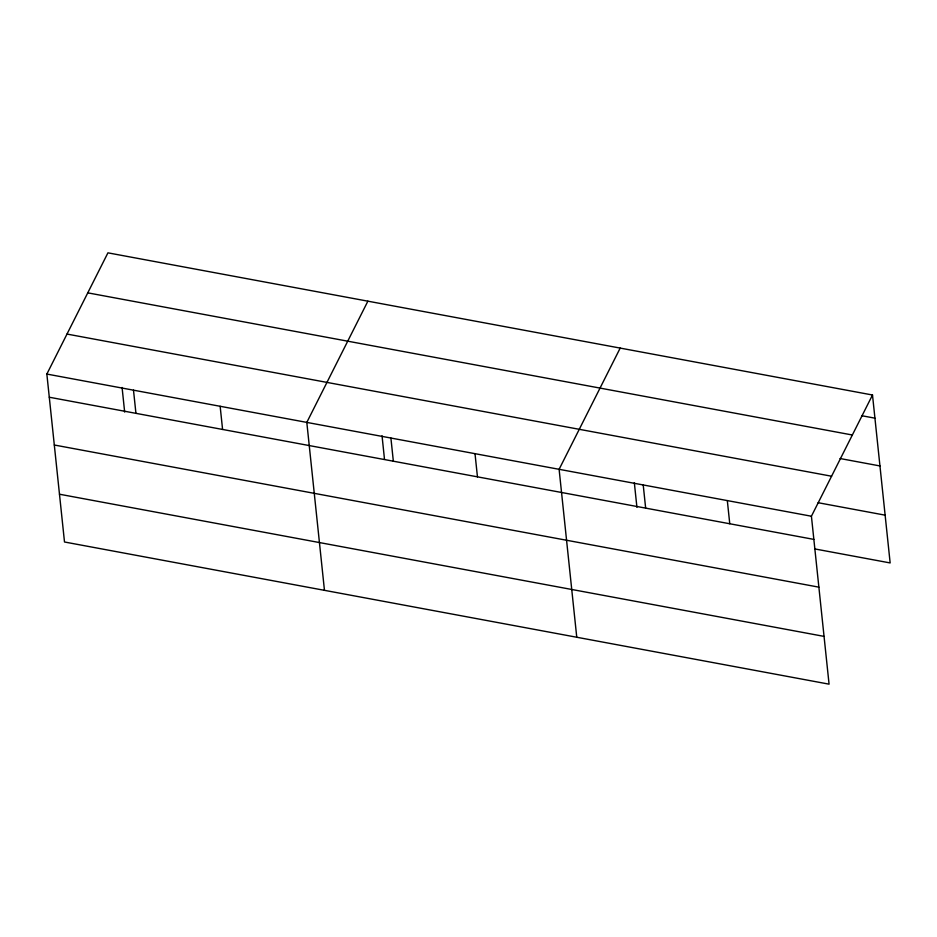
<?xml version="1.0" encoding="UTF-8"?>
<svg xmlns="http://www.w3.org/2000/svg" width="937" height="937" viewBox="0 0 937 937"><rect width="100%" height="100%" fill="white"/><g stroke="black" fill="none" stroke-linecap="round" stroke-linejoin="round"><path stroke-width="1.41" d="M872.499 395.004L811.419 516.228L829.069 684.162L64.501 541.996L46.85 374.062L107.931 252.838L872.499 395.004L890.15 562.938L814.604 548.895M367.878 301.175L306.809 422.4L324.46 590.333M620.189 348.095L559.108 469.308L576.759 637.242M862.11 415.782L874.935 418.171M87.773 292.848L852.342 435.002M840.044 458.521L879.96 465.947M67.007 334.064L831.576 476.219M818.13 502.712L885.125 515.163M46.85 374.062L811.419 516.228M49.286 397.229L813.855 539.396M54.311 445.005L818.879 587.159M59.476 494.221L824.056 636.387M727.323 500.581L729.759 523.748M643.215 484.944L645.652 508.112M634.337 482.731L636.926 507.339M475.012 453.672L477.448 476.839M390.905 438.036L393.341 461.203M382.038 435.81L384.463 458.978M220.148 406.283L222.584 429.451M133.499 390.179L135.935 413.346M122.079 387.485L124.668 412.093"/></g></svg>
